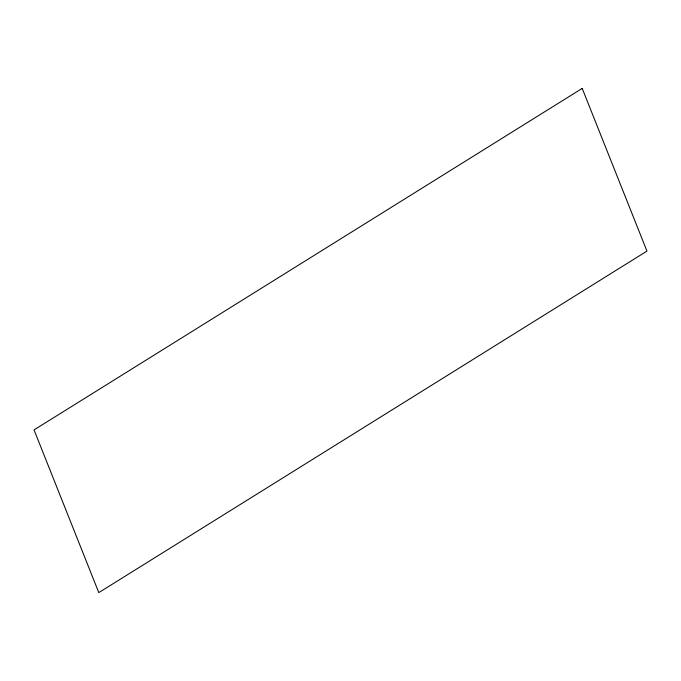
<?xml version="1.0" encoding="UTF-8"?>
<svg xmlns="http://www.w3.org/2000/svg" width="681" height="681" viewBox="0 0 681 681"><rect width="100%" height="100%" fill="white"/><g stroke="black" fill="none" stroke-linecap="round" stroke-linejoin="round"><path stroke-width="1.02" d="M582.204 88.394L34.05 429.907L98.796 592.606L646.95 251.093L582.204 88.394"/></g></svg>
